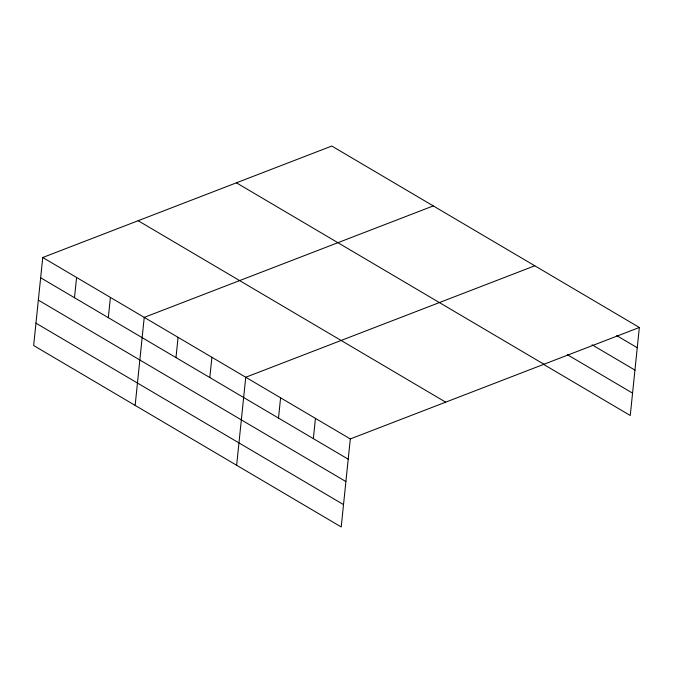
<?xml version="1.0" encoding="UTF-8"?>
<svg xmlns="http://www.w3.org/2000/svg" width="673" height="673" viewBox="0 0 673 673"><rect width="100%" height="100%" fill="white"/><g stroke="black" fill="none" stroke-linecap="round" stroke-linejoin="round"><path stroke-width="1.01" d="M639.35 327.473L331.789 146.041L42.744 257.507L33.65 345.527L341.211 526.959L350.305 438.939L639.35 327.473L630.256 415.493L543.557 364.354M74.484 297.718L76.579 277.461M108.319 317.681L110.406 297.424M135.147 405.398L144.241 317.378L433.286 205.913M175.981 357.59L178.076 337.341M209.808 377.553L211.902 357.296M236.644 465.27L245.738 377.25L534.783 265.785M278.504 418.076L280.591 397.819M313.357 438.636L315.452 418.379M616.704 335.608L637.255 347.731M592.047 344.786L634.942 370.091M567.322 354.646L632.561 393.133M236.408 182.82L543.969 364.261M138.133 220.719L445.694 402.16M42.744 257.507L350.305 438.939M40.649 277.764L348.219 459.196M38.344 300.124L345.905 481.557M35.963 323.166L343.524 504.599"/></g></svg>
